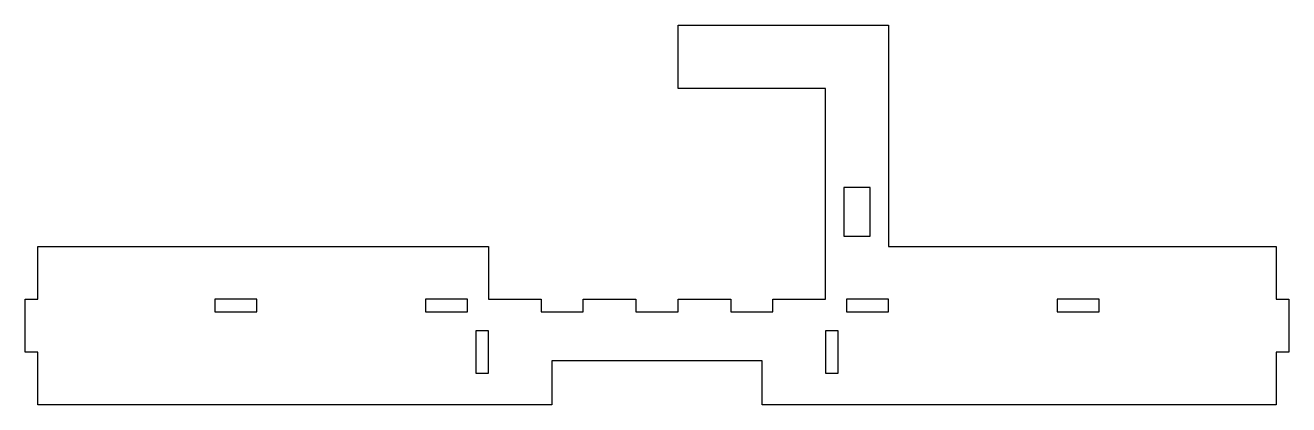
# Model space of a CAD drawing. Extents: x -350 to 250, y 0 to 180.
import ezdxf

# ---------------------------------------------------------------- set-up
doc = ezdxf.new("R2010")
doc.units = 0
doc.layers.add('INTERIOR_LOOPS', color=7, linetype='CONTINUOUS')
doc.layers.add('OUTER_LOOP', color=7, linetype='CONTINUOUS')

msp = doc.modelspace()

# ---------------------------------------------------------------- linework, layer by layer
at = {"layer": 'INTERIOR_LOOPS', "color": 3, "linetype": 'CONTINUOUS'}
for p, q in [((51.25, 103), (38.75, 103)), ((38.75, 103), (38.75, 80)), ((51.25, 80), (51.25, 103)), ((38.75, 80), (51.25, 80)), ((-240, 50), (-260, 50)), ((-260, 50), (-260, 44)), ((-240, 44), (-240, 50)), ((-140, 50), (-160, 50)), ((-160, 50), (-160, 44)), ((-140, 44), (-140, 50)), ((60, 50), (40, 50)), ((40, 50), (40, 44)), ((60, 44), (60, 50)), ((160, 50), (140, 50)), ((140, 50), (140, 44)), ((160, 44), (160, 50)), ((-260, 44), (-240, 44)), ((-160, 44), (-140, 44)), ((40, 44), (60, 44)), ((140, 44), (160, 44)), ((-136, 35), (-136, 15)), ((-130, 35), (-136, 35)), ((-130, 15), (-130, 35)), ((30, 35), (30, 15)), ((36, 35), (30, 35)), ((36, 15), (36, 35)), ((-136, 15), (-130, 15)), ((30, 15), (36, 15))]:
    msp.add_line(p, q, dxfattribs=at)
at = {"layer": 'OUTER_LOOP', "color": 3, "linetype": 'CONTINUOUS'}
for p, q in [((-40, 150), (-40, 180)), ((-40, 180), (60, 180)), ((60, 180), (60, 75)), ((30, 150), (-40, 150)), ((30, 50), (30, 150)), ((-344, 50), (-344, 75)), ((-344, 75), (-130, 75)), ((-130, 75), (-130, 50)), ((60, 75), (244, 75)), ((244, 75), (244, 50)), ((-350, 25), (-350, 50)), ((-350, 50), (-344, 50)), ((-130, 50), (-105, 50)), ((-105, 50), (-105, 44)), ((-85, 44), (-85, 50)), ((-85, 50), (-60, 50)), ((-60, 50), (-60, 44)), ((-40, 44), (-40, 50)), ((-40, 50), (-15, 50)), ((-15, 50), (-15, 44)), ((5, 44), (5, 50)), ((5, 50), (30, 50)), ((244, 50), (250, 50)), ((250, 50), (250, 25)), ((-105, 44), (-85, 44)), ((-60, 44), (-40, 44)), ((-15, 44), (5, 44)), ((-344, 25), (-350, 25)), ((-344, 0), (-344, 25)), ((250, 25), (244, 25)), ((244, 25), (244, 0)), ((0, 20.74), (-100, 20.74)), ((-100, 20.74), (-100, 0)), ((0, 0), (0, 20.74)), ((-100, 0), (-344, 0)), ((244, 0), (0, 0))]:
    msp.add_line(p, q, dxfattribs=at)

doc.saveas('drawing.dxf')
